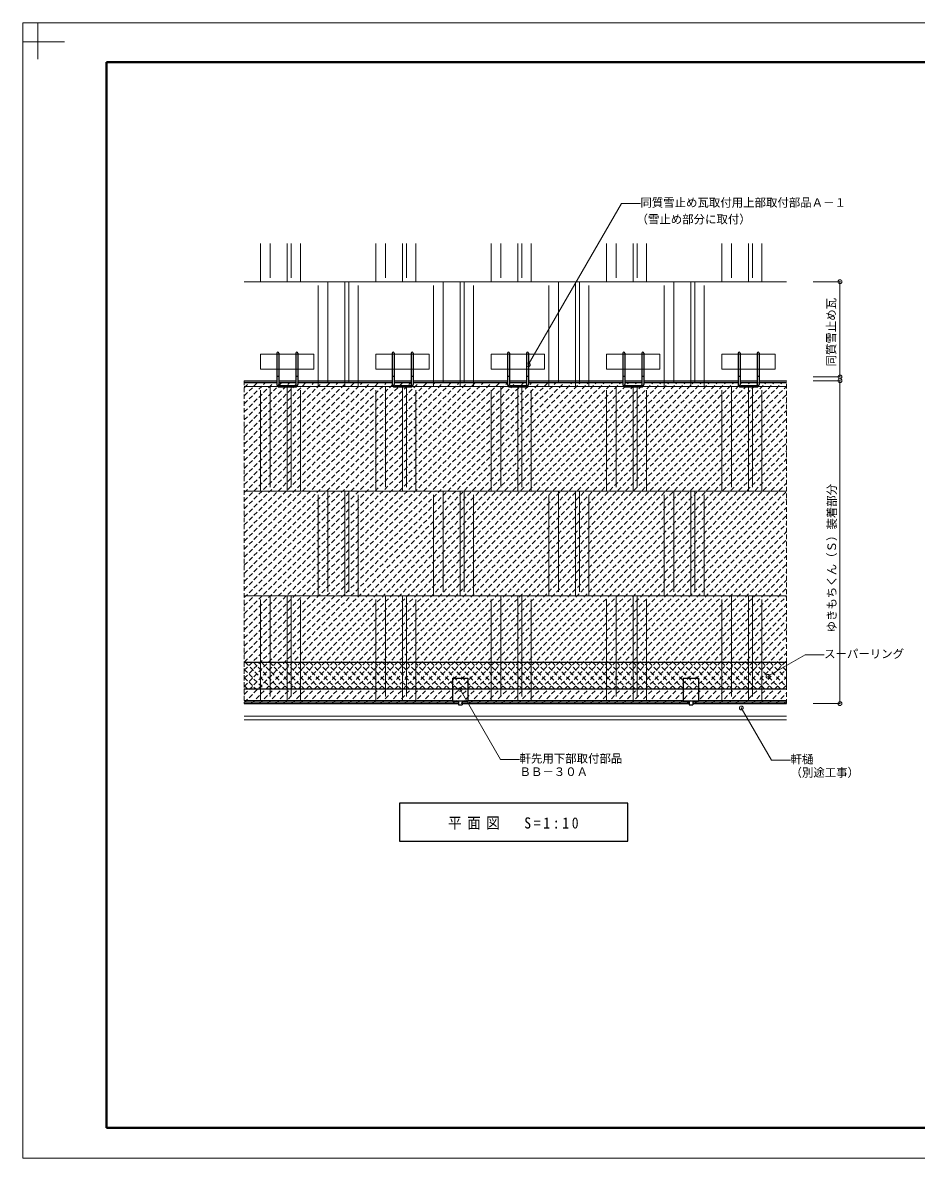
# Model space of a CAD drawing. Units: millimetres on the paper, with parts at other scales. Extents: x -210 to 210, y -148 to 150.
# Drawn here: x -210 to 24.8, y -148.5 to 149.9 of the extents above; entities that cross this region are included whole.
import ezdxf
from ezdxf.enums import TextEntityAlignment as Align

# ---------------------------------------------------------------- set-up
doc = ezdxf.new("R2010")
doc.units = ezdxf.units.MM
doc.header["$PDMODE"] = 32
doc.header["$PDSIZE"] = 1
doc.linetypes.add('DASHED1', pattern=[1.8, 1.2, -0.6])
for name, color, linetype, lineweight in [('0-2', 5, 'Continuous', 9), ('0-4', 5, 'Continuous', 9), ('0-5', 6, 'Continuous', 9), ('0-6', 5, 'DASHED1', 9), ('0-7', 5, 'Continuous', 9), ('0-8', 5, 'Continuous', 9), ('0-9', 2, 'Continuous', 25), ('F-0_通り芯', 6, 'Continuous', 9)]:
    doc.layers.add(name, color=color, linetype=linetype, lineweight=lineweight)
doc.styles.add('ＭＳ ゴシック', font='')
doc.styles.get('ＭＳ ゴシック').set_extended_font_data('MS Gothic')

msp = doc.modelspace()

# ---------------------------------------------------------------- linework, layer by layer
at = {"layer": '0-2'}
for p, q in [((-147.488, 81.823), (-147.488, 91.823)), ((-144.988, 82.823), (-144.988, 91.823)), ((-140.488, 81.823), (-140.488, 91.823)), ((-139.488, 82.823), (-139.488, 91.823)), ((-136.988, 81.823), (-136.988, 91.823)), ((-117.188, 81.823), (-117.188, 91.823)), ((-114.688, 82.823), (-114.688, 91.823)), ((-110.188, 81.823), (-110.188, 91.823)), ((-109.188, 82.823), (-109.188, 91.823)), ((-106.688, 81.823), (-106.688, 91.823)), ((-86.888, 81.823), (-86.888, 91.823)), ((-84.388, 82.823), (-84.388, 91.823)), ((-79.888, 81.823), (-79.888, 91.823)), ((-78.888, 82.823), (-78.888, 91.823)), ((-76.388, 81.823), (-76.388, 91.823)), ((-56.588, 81.823), (-56.588, 91.823)), ((-54.088, 82.823), (-54.088, 91.823)), ((-49.588, 81.823), (-49.588, 91.823)), ((-48.588, 82.823), (-48.588, 91.823)), ((-46.088, 81.823), (-46.088, 91.823)), ((-26.288, 81.823), (-26.288, 91.823)), ((-23.788, 82.823), (-23.788, 91.823)), ((-19.288, 81.823), (-19.288, 91.823)), ((-18.288, 82.823), (-18.288, 91.823)), ((-15.788, 81.823), (-15.788, 91.823)), ((-151.788, 81.823), (-9.288, 81.823)), ((-132.338, 54.323), (-132.338, 80.823)), ((-129.838, 55.323), (-129.838, 81.823)), ((-125.338, 54.323), (-125.338, 81.823)), ((-124.338, 55.323), (-124.338, 81.823)), ((-121.838, 54.323), (-121.838, 80.823)), ((-102.038, 54.323), (-102.038, 80.823)), ((-99.538, 55.323), (-99.538, 81.823)), ((-95.038, 54.323), (-95.038, 81.823)), ((-94.038, 55.323), (-94.038, 81.823)), ((-91.538, 54.323), (-91.538, 80.823)), ((-71.738, 54.323), (-71.738, 80.823)), ((-69.238, 55.323), (-69.238, 81.823)), ((-64.738, 54.323), (-64.738, 81.823)), ((-63.738, 55.323), (-63.738, 81.823)), ((-61.238, 54.323), (-61.238, 80.823)), ((-41.438, 54.323), (-41.438, 80.823)), ((-38.938, 55.323), (-38.938, 81.823)), ((-34.438, 54.323), (-34.438, 81.823)), ((-33.438, 55.323), (-33.438, 81.823)), ((-30.938, 54.323), (-30.938, 80.823)), ((-147.488, 62.823), (-147.488, 58.823)), ((-117.188, 62.823), (-117.188, 58.823)), ((-86.888, 62.823), (-86.888, 58.823)), ((-56.588, 62.823), (-56.588, 58.823)), ((-26.288, 62.823), (-26.288, 58.823)), ((-147.488, 58.823), (-133.488, 58.823)), ((-117.188, 58.823), (-103.188, 58.823)), ((-86.888, 58.823), (-72.888, 58.823)), ((-56.588, 58.823), (-42.588, 58.823)), ((-26.288, 58.823), (-12.288, 58.823)), ((-151.788, 54.323), (-9.288, 54.323)), ((-144.988, 27.823), (-144.988, 54.323)), ((-140.488, 26.823), (-140.488, 54.323)), ((-139.488, 27.823), (-139.488, 54.323)), ((-114.688, 27.823), (-114.688, 54.323)), ((-110.188, 26.823), (-110.188, 54.323)), ((-109.188, 27.823), (-109.188, 54.323)), ((-84.388, 27.823), (-84.388, 54.323)), ((-79.888, 26.823), (-79.888, 54.323)), ((-78.888, 27.823), (-78.888, 54.323)), ((-54.088, 27.823), (-54.088, 54.323)), ((-49.588, 26.823), (-49.588, 54.323)), ((-48.588, 27.823), (-48.588, 54.323)), ((-23.788, 27.823), (-23.788, 54.323)), ((-19.288, 26.823), (-19.288, 54.323)), ((-18.288, 27.823), (-18.288, 54.323)), ((-147.488, 26.823), (-147.488, 53.323)), ((-136.988, 26.823), (-136.988, 53.323)), ((-117.188, 26.823), (-117.188, 53.323)), ((-106.688, 26.823), (-106.688, 53.323)), ((-86.888, 26.823), (-86.888, 53.323)), ((-76.388, 26.823), (-76.388, 53.323)), ((-56.588, 26.823), (-56.588, 53.323)), ((-46.088, 26.823), (-46.088, 53.323)), ((-26.288, 26.823), (-26.288, 53.323)), ((-15.788, 26.823), (-15.788, 53.323)), ((-151.788, 26.823), (-9.288, 26.823)), ((-132.338, -0.677), (-132.338, 25.823)), ((-129.838, 0.323), (-129.838, 26.823)), ((-125.338, -0.677), (-125.338, 26.823)), ((-124.338, 0.323), (-124.338, 26.823)), ((-121.838, -0.677), (-121.838, 25.823)), ((-102.038, -0.677), (-102.038, 25.823)), ((-99.538, 0.323), (-99.538, 26.823)), ((-95.038, -0.677), (-95.038, 26.823)), ((-94.038, 0.323), (-94.038, 26.823)), ((-91.538, -0.677), (-91.538, 25.823)), ((-71.738, -0.677), (-71.738, 25.823)), ((-69.238, 0.323), (-69.238, 26.823)), ((-64.738, -0.677), (-64.738, 26.823)), ((-63.738, 0.323), (-63.738, 26.823)), ((-61.238, -0.677), (-61.238, 25.823)), ((-41.438, -0.677), (-41.438, 25.823)), ((-38.938, 0.323), (-38.938, 26.823)), ((-34.438, -0.677), (-34.438, 26.823)), ((-33.438, 0.323), (-33.438, 26.823)), ((-30.938, -0.677), (-30.938, 25.823)), ((-151.788, -0.677), (-9.288, -0.677)), ((-147.488, -28.177), (-147.488, -1.677)), ((-144.988, -27.177), (-144.988, -0.677)), ((-140.488, -28.177), (-140.488, -0.677)), ((-139.488, -27.177), (-139.488, -0.677)), ((-136.988, -28.177), (-136.988, -1.677)), ((-117.188, -28.177), (-117.188, -1.677)), ((-114.688, -27.177), (-114.688, -0.677)), ((-110.188, -28.177), (-110.188, -0.677)), ((-109.188, -27.177), (-109.188, -0.677)), ((-106.688, -28.177), (-106.688, -1.677)), ((-86.888, -28.177), (-86.888, -1.677)), ((-84.388, -27.177), (-84.388, -0.677)), ((-79.888, -28.177), (-79.888, -0.677)), ((-78.888, -27.177), (-78.888, -0.677)), ((-76.388, -28.177), (-76.388, -1.677)), ((-56.588, -28.177), (-56.588, -1.677)), ((-54.088, -27.177), (-54.088, -0.677)), ((-49.588, -28.177), (-49.588, -0.677)), ((-48.588, -27.177), (-48.588, -0.677)), ((-46.088, -28.177), (-46.088, -1.677)), ((-26.288, -28.177), (-26.288, -1.677)), ((-23.788, -27.177), (-23.788, -0.677)), ((-19.288, -28.177), (-19.288, -0.677)), ((-18.288, -27.177), (-18.288, -0.677)), ((-15.788, -28.177), (-15.788, -1.677)), ((-151.788, -28.177), (-97.038, -28.177)), ((-93.038, -28.177), (-36.438, -28.177)), ((-32.438, -28.177), (-9.288, -28.177)), ((-151.788, -32.337), (-9.288, -32.337)), ((-151.788, -33.337), (-9.288, -33.337))]:
    msp.add_line(p, q, dxfattribs=at)
for points in [[(-147.488, 62.823), (-133.488, 62.823), (-133.488, 58.823)], [(-117.188, 62.823), (-103.188, 62.823), (-103.188, 58.823)], [(-86.888, 62.823), (-72.888, 62.823), (-72.888, 58.823)], [(-56.588, 62.823), (-42.588, 62.823), (-42.588, 58.823)], [(-26.288, 62.823), (-12.288, 62.823), (-12.288, 58.823)]]:
    msp.add_lwpolyline(points, dxfattribs=at)
at = {"layer": '0-4'}
for p, q in [((-14.202, -21.86), (-4.448, -16.229)), ((-4.448, -16.229), (0.552, -16.229)), ((-95.074, -25.337), (-84.466, -43.712)), ((-21.199, -30.175), (-13.268, -43.912)), ((-84.466, -43.712), (-79.466, -43.712)), ((-13.268, -43.912), (-8.268, -43.912))]:
    msp.add_line(p, q, dxfattribs=at)
msp.add_lwpolyline([(-77.174, 59.983), (-52.713, 102.35), (-47.713, 102.35)], dxfattribs=at)
at = {"layer": '0-4', "color": 2, "lineweight": 25}
msp.add_lwpolyline([(-50.996, -55.173), (-110.996, -55.173), (-110.996, -65.173), (-50.996, -65.173)], close=True, dxfattribs=at)
at = {"layer": '0-4'}
for p in [(-77.174, 59.983), (-14.202, -21.86), (-95.074, -25.337), (-21.199, -30.175)]:
    msp.add_point(p, dxfattribs=at)
at = {"layer": '0-5'}
for p, q in [((4.712, 81.823), (-2.288, 81.823)), ((4.712, 56.823), (4.712, 81.823)), ((4.712, 56.823), (-2.288, 56.823)), ((4.712, 55.823), (-2.288, 55.823)), ((4.712, 55.823), (4.712, -29.037)), ((4.712, -29.037), (-2.288, -29.037))]:
    msp.add_line(p, q, dxfattribs=at)
at = {"layer": '0-5', "color": 2}
for p in [(4.712, 81.823), (4.712, 56.823), (4.712, 55.823), (4.712, -29.037)]:
    msp.add_point(p, dxfattribs=at)
at = {"layer": '0-6'}
for p, q in [((-151.788, 55.823), (-151.788, -29.037)), ((-151.788, 37.009), (-133.475, 55.323)), ((-151.788, -28.752), (-67.714, 55.323)), ((-151.788, -26.63), (-69.835, 55.323)), ((-151.788, -24.509), (-71.956, 55.323)), ((-151.788, -22.388), (-74.078, 55.323)), ((-151.788, -20.266), (-76.199, 55.323)), ((-151.788, -18.145), (-78.32, 55.323)), ((-151.788, -16.024), (-80.442, 55.323)), ((-151.788, -13.902), (-82.563, 55.323)), ((-151.788, -11.781), (-84.684, 55.323)), ((-151.788, -9.66), (-86.806, 55.323)), ((-151.788, -7.539), (-88.927, 55.323)), ((-151.788, -5.417), (-91.048, 55.323)), ((-151.788, -3.296), (-93.169, 55.323)), ((-151.788, -1.175), (-95.291, 55.323)), ((-151.788, 0.947), (-97.412, 55.323)), ((-151.788, 3.068), (-99.533, 55.323)), ((-151.788, 5.189), (-101.655, 55.323)), ((-151.788, 7.311), (-103.776, 55.323)), ((-151.788, 9.432), (-105.897, 55.323)), ((-151.788, 11.553), (-108.019, 55.323)), ((-151.788, 13.675), (-110.14, 55.323)), ((-151.788, 15.796), (-112.261, 55.323)), ((-151.788, 17.917), (-114.383, 55.323)), ((-151.788, 20.039), (-116.504, 55.323)), ((-151.788, 22.16), (-118.625, 55.323)), ((-151.788, 24.281), (-120.747, 55.323)), ((-151.788, 26.403), (-122.868, 55.323)), ((-151.788, 28.524), (-124.989, 55.323)), ((-151.788, 30.645), (-127.111, 55.323)), ((-151.788, 32.767), (-129.232, 55.323)), ((-151.788, 34.888), (-131.353, 55.323)), ((-151.788, 53.98), (-150.445, 55.323)), ((-151.788, 51.858), (-148.324, 55.323)), ((-151.788, 49.737), (-146.202, 55.323)), ((-151.788, 47.616), (-144.081, 55.323)), ((-151.788, 45.494), (-141.96, 55.323)), ((-151.788, 43.373), (-139.839, 55.323)), ((-151.788, 41.252), (-137.717, 55.323)), ((-151.788, 39.131), (-135.596, 55.323)), ((-149.952, -29.037), (-65.592, 55.323)), ((-147.831, -29.037), (-63.471, 55.323)), ((-145.71, -29.037), (-61.35, 55.323)), ((-143.588, -29.037), (-59.228, 55.323)), ((-141.467, -29.037), (-57.107, 55.323)), ((-139.346, -29.037), (-54.986, 55.323)), ((-137.224, -29.037), (-52.864, 55.323)), ((-135.103, -29.037), (-50.743, 55.323)), ((-132.982, -29.037), (-48.622, 55.323)), ((-130.86, -29.037), (-46.5, 55.323)), ((-128.739, -29.037), (-44.379, 55.323)), ((-126.618, -29.037), (-42.258, 55.323)), ((-124.496, -29.037), (-40.136, 55.323)), ((-122.375, -29.037), (-38.015, 55.323)), ((-120.254, -29.037), (-35.894, 55.323)), ((-118.133, -29.037), (-33.773, 55.323)), ((-116.011, -29.037), (-31.651, 55.323)), ((-113.89, -29.037), (-29.53, 55.323)), ((-111.769, -29.037), (-27.409, 55.323)), ((-109.647, -29.037), (-25.287, 55.323)), ((-107.526, -29.037), (-23.166, 55.323)), ((-105.405, -29.037), (-21.045, 55.323)), ((-103.283, -29.037), (-18.923, 55.323)), ((-101.162, -29.037), (-16.802, 55.323)), ((-99.041, -29.037), (-14.681, 55.323)), ((-96.919, -29.037), (-12.559, 55.323)), ((-94.798, -29.037), (-10.438, 55.323)), ((-92.677, -29.037), (-9.288, 54.351)), ((-9.288, -29.037), (-9.288, 55.823)), ((-90.555, -29.037), (-9.288, 52.23)), ((-88.434, -29.037), (-9.288, 50.109)), ((-86.313, -29.037), (-9.288, 47.987)), ((-84.191, -29.037), (-9.288, 45.866)), ((-82.07, -29.037), (-9.288, 43.745)), ((-79.949, -29.037), (-9.288, 41.623)), ((-77.827, -29.037), (-9.288, 39.502)), ((-75.706, -29.037), (-9.288, 37.381)), ((-73.585, -29.037), (-9.288, 35.259)), ((-71.463, -29.037), (-9.288, 33.138)), ((-69.342, -29.037), (-9.288, 31.017)), ((-67.221, -29.037), (-9.288, 28.895)), ((-65.099, -29.037), (-9.288, 26.774)), ((-62.978, -29.037), (-9.288, 24.653)), ((-60.857, -29.037), (-9.288, 22.532)), ((-58.736, -29.037), (-9.288, 20.41)), ((-56.614, -29.037), (-9.288, 18.289)), ((-54.493, -29.037), (-9.288, 16.168)), ((-52.372, -29.037), (-9.288, 14.046)), ((-50.25, -29.037), (-9.288, 11.925)), ((-48.129, -29.037), (-9.288, 9.804)), ((-46.008, -29.037), (-9.288, 7.682)), ((-43.886, -29.037), (-9.288, 5.561)), ((-41.765, -29.037), (-9.288, 3.44)), ((-39.644, -29.037), (-9.288, 1.318)), ((-37.522, -29.037), (-9.288, -0.803)), ((-35.401, -29.037), (-9.288, -2.924)), ((-33.28, -29.037), (-9.288, -5.046)), ((-31.158, -29.037), (-9.288, -7.167)), ((-29.037, -29.037), (-9.288, -9.288)), ((-26.916, -29.037), (-9.288, -11.41)), ((-24.794, -29.037), (-9.288, -13.531)), ((-22.673, -29.037), (-9.288, -15.652)), ((-20.552, -29.037), (-9.288, -17.774)), ((-18.43, -29.037), (-9.288, -19.895)), ((-16.309, -29.037), (-9.288, -22.016)), ((-14.188, -29.037), (-9.288, -24.138)), ((-12.066, -29.037), (-9.288, -26.259)), ((-9.945, -29.037), (-9.288, -28.38))]:
    msp.add_line(p, q, dxfattribs=at)
at = {"layer": '0-7', "color": 2, "lineweight": 25}
for p, q in [((-151.788, 55.823), (-143.238, 55.823)), ((-151.788, 55.323), (-143.238, 55.323)), ((-142.738, 55.823), (-138.238, 55.823)), ((-142.738, 55.323), (-138.238, 55.323)), ((-137.738, 55.823), (-112.938, 55.823)), ((-137.738, 55.323), (-112.938, 55.323)), ((-112.438, 55.823), (-107.938, 55.823)), ((-112.438, 55.323), (-107.938, 55.323)), ((-107.438, 55.823), (-82.638, 55.823)), ((-107.438, 55.323), (-82.638, 55.323)), ((-82.138, 55.823), (-77.638, 55.823)), ((-82.138, 55.323), (-77.638, 55.323)), ((-77.138, 55.823), (-52.338, 55.823)), ((-77.138, 55.323), (-52.338, 55.323)), ((-51.838, 55.823), (-47.338, 55.823)), ((-51.838, 55.323), (-47.338, 55.323)), ((-46.838, 55.823), (-22.038, 55.823)), ((-46.838, 55.323), (-22.038, 55.323)), ((-21.538, 55.823), (-17.038, 55.823)), ((-21.538, 55.323), (-17.038, 55.323)), ((-16.538, 55.823), (-9.288, 55.823)), ((-16.538, 55.323), (-9.288, 55.323)), ((-151.788, -28.537), (-95.538, -28.537)), ((-151.788, -29.037), (-95.538, -29.037)), ((-94.538, -28.537), (-34.938, -28.537)), ((-94.538, -29.037), (-34.938, -29.037)), ((-33.938, -28.537), (-9.288, -28.537)), ((-33.938, -29.037), (-9.288, -29.037))]:
    msp.add_line(p, q, dxfattribs=at)
at = {"layer": '0-8', "color": 2, "lineweight": 25}
for p, q in [((-151.788, -18.177), (-9.288, -18.177)), ((-151.788, -25.177), (-9.288, -25.177))]:
    msp.add_line(p, q, dxfattribs=at)
at = {"layer": '0-8', "linetype": 'DASHED1'}
for p, q in [((-151.788, -18.177), (-151.788, -25.177)), ((-151.788, -20.039), (-146.65, -25.177)), ((-151.529, -18.177), (-144.529, -25.177)), ((-149.407, -18.177), (-142.407, -25.177)), ((-147.286, -18.177), (-140.286, -25.177)), ((-145.165, -18.177), (-138.165, -25.177)), ((-143.043, -18.177), (-136.043, -25.177)), ((-140.922, -18.177), (-133.922, -25.177)), ((-138.801, -18.177), (-131.801, -25.177)), ((-136.679, -18.177), (-129.679, -25.177)), ((-134.558, -18.177), (-127.558, -25.177)), ((-132.437, -18.177), (-125.437, -25.177)), ((-130.315, -18.177), (-123.315, -25.177)), ((-128.194, -18.177), (-121.194, -25.177)), ((-126.073, -18.177), (-119.073, -25.177)), ((-123.951, -18.177), (-116.951, -25.177)), ((-121.83, -18.177), (-114.83, -25.177)), ((-119.709, -18.177), (-112.709, -25.177)), ((-117.587, -18.177), (-110.587, -25.177)), ((-115.466, -18.177), (-108.466, -25.177)), ((-113.345, -18.177), (-106.345, -25.177)), ((-111.223, -18.177), (-104.223, -25.177)), ((-109.102, -18.177), (-102.102, -25.177)), ((-106.981, -18.177), (-99.981, -25.177)), ((-104.86, -18.177), (-97.86, -25.177)), ((-102.738, -18.177), (-95.738, -25.177)), ((-100.617, -18.177), (-93.617, -25.177)), ((-98.496, -18.177), (-91.496, -25.177)), ((-96.374, -18.177), (-89.374, -25.177)), ((-94.253, -18.177), (-87.253, -25.177)), ((-92.132, -18.177), (-85.132, -25.177)), ((-90.01, -18.177), (-83.01, -25.177)), ((-87.889, -18.177), (-80.889, -25.177)), ((-85.768, -18.177), (-78.768, -25.177)), ((-83.646, -18.177), (-76.646, -25.177)), ((-81.525, -18.177), (-74.525, -25.177)), ((-79.404, -18.177), (-72.404, -25.177)), ((-77.282, -18.177), (-70.282, -25.177)), ((-75.161, -18.177), (-68.161, -25.177)), ((-73.04, -18.177), (-66.04, -25.177)), ((-70.918, -18.177), (-63.918, -25.177)), ((-68.797, -18.177), (-61.797, -25.177)), ((-66.676, -18.177), (-59.676, -25.177)), ((-64.554, -18.177), (-57.554, -25.177)), ((-62.433, -18.177), (-55.433, -25.177)), ((-60.312, -18.177), (-53.312, -25.177)), ((-58.19, -18.177), (-51.19, -25.177)), ((-56.069, -18.177), (-49.069, -25.177)), ((-53.948, -18.177), (-46.948, -25.177)), ((-51.827, -18.177), (-44.827, -25.177)), ((-49.705, -18.177), (-42.705, -25.177)), ((-47.584, -18.177), (-40.584, -25.177)), ((-45.463, -18.177), (-38.463, -25.177)), ((-43.341, -18.177), (-36.341, -25.177)), ((-41.22, -18.177), (-34.22, -25.177)), ((-39.099, -18.177), (-32.099, -25.177)), ((-36.977, -18.177), (-29.977, -25.177)), ((-34.856, -18.177), (-27.856, -25.177)), ((-32.735, -18.177), (-25.735, -25.177)), ((-30.613, -18.177), (-23.613, -25.177)), ((-28.492, -18.177), (-21.492, -25.177)), ((-26.371, -18.177), (-19.371, -25.177)), ((-24.249, -18.177), (-17.249, -25.177)), ((-22.128, -18.177), (-15.128, -25.177)), ((-20.007, -18.177), (-13.007, -25.177)), ((-17.885, -18.177), (-10.885, -25.177)), ((-15.764, -18.177), (-9.288, -24.653)), ((-13.643, -18.177), (-9.288, -22.532)), ((-11.521, -18.177), (-9.288, -20.41)), ((-9.4, -18.177), (-9.288, -18.289)), ((-9.288, -18.177), (-9.288, -25.177)), ((-151.788, -22.16), (-148.771, -25.177)), ((-151.788, -24.281), (-150.893, -25.177))]:
    msp.add_line(p, q, dxfattribs=at)
at = {"layer": '0-9'}
for p, q in [((-143.238, 63.023), (-143.238, 54.773)), ((-142.738, 63.023), (-142.738, 54.773)), ((-138.238, 63.023), (-138.238, 54.773)), ((-137.738, 63.023), (-137.738, 54.773)), ((-112.938, 63.023), (-112.938, 54.773)), ((-112.438, 63.023), (-112.438, 54.773)), ((-107.938, 63.023), (-107.938, 54.773)), ((-107.438, 63.023), (-107.438, 54.773)), ((-82.638, 63.023), (-82.638, 54.773)), ((-82.138, 63.023), (-82.138, 54.773)), ((-77.638, 63.023), (-77.638, 54.773)), ((-77.138, 63.023), (-77.138, 54.773)), ((-52.338, 63.023), (-52.338, 54.773)), ((-51.838, 63.023), (-51.838, 54.773)), ((-47.338, 63.023), (-47.338, 54.773)), ((-46.838, 63.023), (-46.838, 54.773)), ((-22.038, 63.023), (-22.038, 54.773)), ((-21.538, 63.023), (-21.538, 54.773)), ((-17.038, 63.023), (-17.038, 54.773)), ((-16.538, 63.023), (-16.538, 54.773)), ((-143.238, 57.023), (-142.738, 57.023)), ((-138.238, 57.023), (-137.738, 57.023)), ((-112.938, 57.023), (-112.438, 57.023)), ((-107.938, 57.023), (-107.438, 57.023)), ((-82.638, 57.023), (-82.138, 57.023)), ((-77.638, 57.023), (-77.138, 57.023)), ((-52.338, 57.023), (-51.838, 57.023)), ((-47.338, 57.023), (-46.838, 57.023)), ((-22.038, 57.023), (-21.538, 57.023)), ((-17.038, 57.023), (-16.538, 57.023)), ((-97.038, -22.337), (-93.038, -22.337)), ((-93.038, -22.337), (-93.038, -28.337)), ((-36.438, -22.337), (-32.438, -22.337)), ((-32.438, -22.337), (-32.438, -28.337)), ((-94.538, -28.337), (-94.538, -29.337)), ((-33.938, -28.337), (-33.938, -29.337))]:
    msp.add_line(p, q, dxfattribs=at)
at = {"layer": '0-9', "color": 5, "lineweight": 9}
for p, q in [((-138.438, 54.573), (-142.538, 54.573)), ((-142.538, 54.073), (-138.438, 54.073)), ((-108.138, 54.573), (-112.238, 54.573)), ((-112.238, 54.073), (-108.138, 54.073)), ((-77.838, 54.573), (-81.938, 54.573)), ((-81.938, 54.073), (-77.838, 54.073)), ((-47.538, 54.573), (-51.638, 54.573)), ((-51.638, 54.073), (-47.538, 54.073)), ((-17.238, 54.573), (-21.338, 54.573)), ((-21.338, 54.073), (-17.238, 54.073))]:
    msp.add_line(p, q, dxfattribs=at)
at = {"layer": '0-9'}
for points in [[(-97.038, -22.337), (-97.038, -28.337), (-93.038, -28.337)], [(-36.438, -22.337), (-36.438, -28.337), (-32.438, -28.337)], [(-95.538, -28.337), (-95.538, -29.337), (-94.538, -29.337)], [(-34.938, -28.337), (-34.938, -29.337), (-33.938, -29.337)]]:
    msp.add_lwpolyline(points, dxfattribs=at)
for centre, start, end in [((-142.988, 63.023), 0, 180), ((-137.988, 63.023), 0, 180), ((-112.688, 63.023), 0, 180), ((-107.688, 63.023), 0, 180), ((-82.388, 63.023), 0, 180), ((-77.388, 63.023), 0, 180), ((-52.088, 63.023), 0, 180), ((-47.088, 63.023), 0, 180), ((-21.788, 63.023), 0, 180), ((-16.788, 63.023), 0, 180), ((-142.988, 54.773), 180, 360), ((-137.988, 54.773), 180, 360), ((-112.688, 54.773), 180, 360), ((-107.688, 54.773), 180, 360), ((-82.388, 54.773), 180, 360), ((-77.388, 54.773), 180, 360), ((-52.088, 54.773), 180, 360), ((-47.088, 54.773), 180, 360), ((-21.788, 54.773), 180, 360), ((-16.788, 54.773), 180, 360)]:
    msp.add_arc(centre, 0.25, start, end, dxfattribs=at)
at = {"layer": '0-9', "color": 5, "lineweight": 9}
for centre, radius, start, end in [((-142.538, 54.773), 0.7, 180, 270), ((-142.538, 54.773), 0.2, 180, 270), ((-138.438, 54.773), 0.2, 270, 0), ((-138.438, 54.773), 0.7, 270, 0), ((-112.238, 54.773), 0.7, 180, 270), ((-112.238, 54.773), 0.2, 180, 270), ((-108.138, 54.773), 0.2, 270, 0), ((-108.138, 54.773), 0.7, 270, 0), ((-81.938, 54.773), 0.7, 180, 270), ((-81.938, 54.773), 0.2, 180, 270), ((-77.838, 54.773), 0.2, 270, 0), ((-77.838, 54.773), 0.7, 270, 0), ((-51.638, 54.773), 0.7, 180, 270), ((-51.638, 54.773), 0.2, 180, 270), ((-47.538, 54.773), 0.2, 270, 0), ((-47.538, 54.773), 0.7, 270, 0), ((-21.338, 54.773), 0.7, 180, 270), ((-21.338, 54.773), 0.2, 180, 270), ((-17.238, 54.773), 0.2, 270, 0), ((-17.238, 54.773), 0.7, 270, 0)]:
    msp.add_arc(centre, radius, start, end, dxfattribs=at)
at = {"layer": 'F-0_通り芯'}
for p, q in [((-210, 149.878), (-210, -148.5)), ((210, 149.878), (-210, 149.878)), ((-206, 140.258), (-206, 149.878)), ((-199.03, 144.888), (-210, 144.888)), ((-210, -148.5), (210, -148.5))]:
    msp.add_line(p, q, dxfattribs=at)
at = {"layer": 'F-0_通り芯', "color": 3, "lineweight": 40}
for p, q in [((-188, -140.5), (-188, 139.5)), ((-188, 139.5), (202, 139.5)), ((-188, -140.5), (202, -140.5))]:
    msp.add_line(p, q, dxfattribs=at)

# ---------------------------------------------------------------- texts
at = {"layer": '0-4', "color": 7, "style": 'ＭＳ ゴシック'}
for s, p in [('同質雪止め瓦取付用上部取付部品Ａ－１', (-47.713, 100.85)), ('（雪止め部分に取付）', (-48.727, 96.456)), ('スーパーリング', (0.552, -17.729)), ('軒先用下部取付部品', (-79.466, -45.212)), ('軒樋', (-8.268, -45.412)), ('ＢＢ－３０Ａ', (-79.466, -48.712)), ('（別途工事）', (-8.268, -48.912))]:
    msp.add_text(s, height=2.199, dxfattribs=at).set_placement(p, align=Align.BOTTOM_LEFT)
for s, p in [('同質雪止め瓦', (4.212, 59.576)), ('ゆきもちくん（Ｓ）装着部分', (4.346, -10.316))]:
    msp.add_text(s, height=2.199, rotation=90, dxfattribs=at).set_placement(p, align=Align.BOTTOM_LEFT)
at = {"layer": '0-4', "color": 7, "insert": (-98.246, -62.173), "char_height": 2.933, "attachment_point": 7, "style": 'ＭＳ ゴシック'}
msp.add_mtext('\\T1.39;\\W0.9;平面図\u3000S=1:10', dxfattribs=at)

doc.saveas('drawing.dxf')
